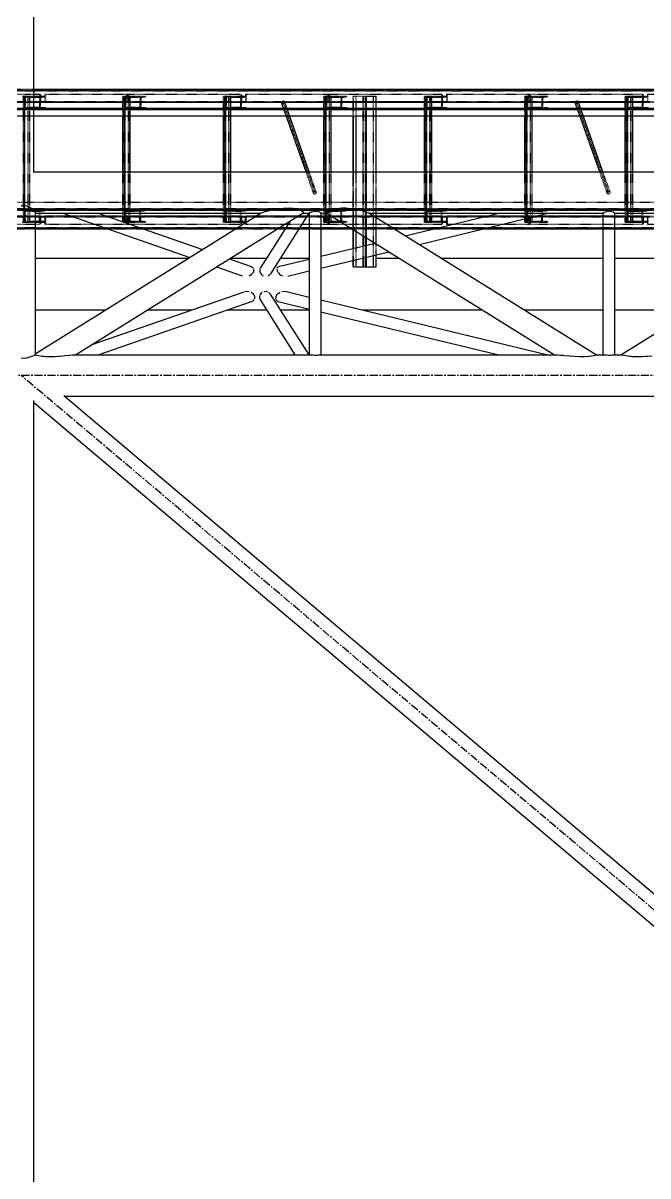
# Model space of a CAD drawing. Header units: millimetres. Extents: x 5143 to 30813, y 232 to 21408.
# Drawn here: x 25175 to 25791, y 16503 to 17637 of the extents above; entities that cross this region are included whole.
import ezdxf

# ---------------------------------------------------------------- set-up
doc = ezdxf.new("R2010")
doc.units = ezdxf.units.MM
doc.header["$LTSCALE"] = 0.25
for name, pattern in [('CENTER', [50.8, 31.75, -6.35, 6.35, -6.35]), ('XKITLINE00', [0]), ('XKITLINE02', [4, 2, -2]), ('XKITLINE03', [6, 3, -1, 1, -1])]:
    doc.linetypes.add(name, pattern=pattern)

msp = doc.modelspace()

# ---------------------------------------------------------------- linework, layer by layer
at = {"color": 8, "linetype": 'XKITLINE00'}
for p, q in [((25185.8, 18911), (25185.8, 17490.6)), ((25185.5, 17490.6), (26261.3, 17490.6)), ((25173.6, 17457.6), (25176.6, 17457.7)), ((25176.6, 17457.7), (25179.3, 17457.1)), ((25179.3, 17457.1), (25179.5, 17457)), ((25179.5, 17457), (25182.1, 17456)), ((25182.1, 17456), (25184, 17454.6)), ((25184, 17454.6), (25184.3, 17454.5)), ((25184.3, 17454.5), (25185.9, 17453)), ((25185.9, 17453), (25186.2, 17452.6)), ((25186.2, 17452.6), (25186.9, 17451.7)), ((25186.9, 17451.7), (25187.1, 17451.1)), ((25187.1, 17451.1), (25187.3, 17450.7)), ((25187.3, 17450.7), (25187.3, 17311.6)), ((25187.3, 17311.6), (25409.8, 17450.2)), ((25187.3, 17450), (25409.4, 17450)), ((25214.6, 17450), (25339.6, 17406.5)), ((25226.9, 17310.6), (25451.2, 17450.3)), ((25249.2, 17450), (25352, 17414.2)), ((25409.8, 17450.2), (25410.9, 17450.8)), ((25409.8, 17450.2), (25409.8, 17450.2)), ((25410.9, 17450.8), (25412, 17451.1)), ((25412, 17451.1), (25413.3, 17451.5)), ((25413.3, 17451.5), (25416.9, 17452.4)), ((25416.9, 17452.4), (25417.6, 17452.6)), ((25417.6, 17452.6), (25421.5, 17453.5)), ((25456.6, 17450), (25418.9, 17390.3)), ((25421.5, 17453.5), (25426.6, 17454.3)), ((25426.6, 17454.3), (25429, 17454.6)), ((25429, 17454.6), (25431.9, 17455)), ((25431.9, 17455), (25436.9, 17455.2)), ((25436.9, 17455.2), (25441.2, 17455)), ((25441.2, 17455), (25443.6, 17454.6)), ((25443.6, 17454.6), (25444.7, 17454.4)), ((25444.7, 17454.4), (25447.5, 17453.6)), ((25447.5, 17453.6), (25449.4, 17452.6)), ((25449.4, 17452.6), (25450.7, 17451.7)), ((25450.7, 17451.7), (25450.9, 17451.1)), ((25450.7, 17450), (25457, 17450)), ((25450.9, 17451.1), (25451.3, 17450.9)), ((25451.3, 17450.9), (25451.2, 17450.3)), ((25457, 17450.1), (25457.1, 17450.2)), ((25457, 17450.1), (25457, 17310.6)), ((25457.3, 17450.4), (25457.1, 17450.2)), ((25457.3, 17450.4), (25458.1, 17450.9)), ((25458.1, 17450.9), (25458.9, 17451.1)), ((25458.9, 17451.1), (25459.3, 17451.3)), ((25459.3, 17451.3), (25460.9, 17451.7)), ((25460.9, 17451.7), (25462.7, 17452)), ((25462.7, 17452), (25464.5, 17452)), ((25464.5, 17452), (25466, 17451.7)), ((25466, 17451.7), (25467.3, 17451.3)), ((25467.3, 17451.3), (25467.6, 17451.1)), ((25467.6, 17451.1), (25468.1, 17450.8)), ((25468.1, 17450.8), (25468.4, 17450.4)), ((25468.4, 17450.4), (25468.4, 17310.6)), ((25468.4, 17450), (25474.7, 17450)), ((25474.5, 17450.1), (25474.8, 17450.2)), ((25474.5, 17450.1), (25698.5, 17310.6)), ((25474.8, 17450.4), (25475.8, 17451)), ((25474.8, 17450.4), (25474.8, 17450.2)), ((25475.8, 17451), (25475.9, 17451.1)), ((25475.9, 17451.1), (25477.1, 17451.9)), ((25477.1, 17451.9), (25478.6, 17452.5)), ((25478.6, 17452.5), (25479.1, 17452.9)), ((25479.1, 17452.9), (25481.6, 17453.9)), ((25481.6, 17453.9), (25484.7, 17454.5)), ((25484.7, 17454.5), (25485, 17454.6)), ((25485, 17454.6), (25488.8, 17455.1)), ((25488.8, 17455.1), (25493.3, 17455.1)), ((25493.3, 17455.1), (25498.2, 17454.7)), ((25498.2, 17454.7), (25499.4, 17454.5)), ((25499.4, 17454.5), (25503, 17454)), ((25503, 17454), (25507.5, 17453.1)), ((25507.5, 17453.1), (25509.5, 17452.5)), ((25509.5, 17452.5), (25511.2, 17452.1)), ((25511.2, 17452.1), (25513.9, 17451.2)), ((25514.1, 17451.1), (25515, 17450.5)), ((25515, 17450.5), (25739.8, 17310.6)), ((25515.9, 17450), (25746.1, 17450)), ((25551.6, 17427.7), (25643.6, 17450)), ((25565.2, 17419.3), (25692.1, 17450)), ((25746.1, 17450.1), (25746.2, 17450.2)), ((25746.1, 17450.1), (25746.1, 17310.6)), ((25746.4, 17450.4), (25746.2, 17450.2)), ((25746.4, 17450.4), (25747.2, 17450.8)), ((25747.2, 17450.8), (25748, 17451.1)), ((25748, 17451.1), (25748.4, 17451.3)), ((25748.4, 17451.3), (25750, 17451.7)), ((25750, 17451.7), (25751.8, 17451.9)), ((25751.8, 17451.9), (25753.6, 17451.9)), ((25753.6, 17451.9), (25755.1, 17451.7)), ((25755.1, 17451.7), (25756.4, 17451.2)), ((25756.4, 17451.2), (25756.7, 17451.1)), ((25756.7, 17451.1), (25757.2, 17450.8)), ((25757.2, 17450.8), (25757.5, 17450.4)), ((25757.5, 17450.4), (25757.5, 17310.6)), ((25757.5, 17450), (25987.6, 17450)), ((25763.7, 17310.6), (25987.9, 17450.2)), ((25438.2, 17442.2), (25408.9, 17395.9)), ((25468.4, 17407.6), (25521.9, 17420.6)), ((25187.3, 17405.7), (25338.3, 17405.7)), ((25378.5, 17405), (25399.8, 17397.6)), ((25379.6, 17405.7), (25415.1, 17405.7)), ((25428.3, 17397.9), (25457, 17404.9)), ((25428.6, 17405.7), (25457, 17405.7)), ((25468.4, 17395.9), (25535.5, 17412.1)), ((25523.1, 17405.7), (25545.8, 17405.7)), ((25587.1, 17405.7), (25746.1, 17405.7)), ((25757.5, 17405.7), (25916.5, 17405.7)), ((25366, 17397.2), (25391.2, 17388.5)), ((25399.8, 17397.6), (25400.8, 17396.9)), ((25399.8, 17389.4), (25400.5, 17390.2)), ((25400.5, 17390.2), (25401.2, 17390.8)), ((25400.8, 17396.9), (25401.2, 17396.7)), ((25401.2, 17396.7), (25402.1, 17395.5)), ((25401.7, 17391.5), (25401.2, 17390.8)), ((25402.2, 17392.3), (25402.1, 17392.1)), ((25402.4, 17393.7), (25402.2, 17392.3)), ((25402.3, 17394.9), (25402.5, 17393.9)), ((25402.5, 17393.9), (25402.4, 17393.7)), ((25408.6, 17394.9), (25408.4, 17394.5)), ((25408.4, 17394.5), (25408.4, 17393.7)), ((25408.4, 17393.7), (25408.4, 17392.9)), ((25408.4, 17392.9), (25408.6, 17392.1)), ((25408.9, 17395.9), (25408.8, 17395.5)), ((25408.8, 17391.5), (25408.8, 17391.3)), ((25408.8, 17391.3), (25409.7, 17390.1)), ((25409.7, 17390.1), (25409.8, 17389.9)), ((25418.7, 17390.1), (25417.8, 17389.1)), ((25418.9, 17390.3), (25418.7, 17390.1)), ((25425.1, 17394.9), (25425.4, 17393.7)), ((25425.6, 17396.3), (25425.3, 17395.5)), ((25425.4, 17393.7), (25425.4, 17393.4)), ((25425.4, 17393.4), (25425.9, 17392.1)), ((25425.6, 17396.3), (25426.3, 17396.9)), ((25426.6, 17397.3), (25426.3, 17396.9)), ((25426.4, 17391.5), (25427.5, 17390.3)), ((25426.6, 17397.3), (25428.3, 17397.9)), ((25427.5, 17390.3), (25427.7, 17390.1)), ((25427.7, 17390.1), (25429.2, 17389)), ((25436, 17388.1), (25457, 17393.1)), ((25391.2, 17388.5), (25391.2, 17388.5)), ((25397.9, 17388.4), (25399.8, 17389.4)), ((25409.8, 17389.9), (25411.2, 17388.7)), ((25411.2, 17388.7), (25411.8, 17388.5)), ((25416.8, 17388.5), (25417.8, 17389.1)), ((25429.2, 17389), (25430.7, 17388.5)), ((25242.4, 17320.3), (25393.1, 17372.7)), ((25393.6, 17372.8), (25395.3, 17373.1)), ((25395.3, 17373.1), (25397.5, 17373)), ((25397.5, 17373), (25397.9, 17372.8)), ((25399.8, 17372.2), (25401.3, 17371.2)), ((25401.3, 17371.2), (25401.5, 17370.9)), ((25401.5, 17370.9), (25402.6, 17369.7)), ((25402.6, 17369.7), (25402.9, 17369.1)), ((25403.1, 17368.5), (25403.3, 17368.1)), ((25403.3, 17368.1), (25403.3, 17367.3)), ((25408.2, 17368.4), (25408.1, 17367.3)), ((25408.2, 17368.5), (25408.2, 17368.4)), ((25408.8, 17370), (25408.4, 17369.1)), ((25409.4, 17370.8), (25408.8, 17370)), ((25409.8, 17371.4), (25409.4, 17370.8)), ((25409.8, 17371.4), (25410.9, 17372.2)), ((25412.4, 17372.8), (25413, 17373)), ((25413, 17373), (25414.7, 17373.1)), ((25414.7, 17373.1), (25415.6, 17372.8)), ((25417.1, 17372.2), (25417.8, 17371.6)), ((25417.8, 17371.6), (25418.4, 17370.8)), ((25418.4, 17370.8), (25418.8, 17370.3)), ((25418.8, 17370.3), (25456.6, 17310.6)), ((25424.2, 17367.9), (25424.1, 17367.3)), ((25424.5, 17368.5), (25424.2, 17367.9)), ((25425, 17369.5), (25424.8, 17369.1)), ((25425, 17369.5), (25426.3, 17370.8)), ((25426.5, 17371), (25426.3, 17370.8)), ((25426.5, 17371), (25428.2, 17372.1)), ((25428.2, 17372.1), (25428.2, 17372.2)), ((25430.1, 17372.8), (25430.3, 17372.9)), ((25430.3, 17372.9), (25432.5, 17373.1)), ((25432.5, 17373.1), (25434.7, 17372.8)), ((25434.7, 17372.8), (25457, 17367.4)), ((25249.2, 17310.6), (25400.2, 17363.1)), ((25400.2, 17363.1), (25401.8, 17363.9)), ((25401.9, 17364), (25401.8, 17363.9)), ((25402.9, 17365.1), (25401.9, 17364)), ((25402.9, 17365.1), (25402.9, 17365.1)), ((25403.4, 17366.5), (25403.1, 17365.7)), ((25403.3, 17367.3), (25403.4, 17366.5)), ((25408.1, 17367.3), (25408.1, 17366.8)), ((25408.1, 17366.8), (25408.4, 17365.7)), ((25408.5, 17365.3), (25443.1, 17310.6)), ((25424.1, 17367.3), (25423.8, 17366.3)), ((25423.8, 17366.3), (25424, 17365.7)), ((25424.1, 17365.1), (25424.1, 17364.9)), ((25424.1, 17364.9), (25424.9, 17364)), ((25424.9, 17364), (25425.1, 17363.8)), ((25425.1, 17363.8), (25426.6, 17363)), ((25426.6, 17363), (25457, 17355.7)), ((25468.4, 17364.6), (25692.1, 17310.6)), ((25187.3, 17354.9), (25256.7, 17354.9)), ((25298, 17354.9), (25341.8, 17354.9)), ((25376.5, 17354.9), (25415.1, 17354.9)), ((25428.6, 17354.9), (25457, 17354.9)), ((25468.4, 17352.9), (25643.6, 17310.6)), ((25508.8, 17354.9), (25627.4, 17354.9)), ((25668.7, 17354.9), (25746.1, 17354.9)), ((25757.5, 17354.9), (25834.9, 17354.9)), ((25187.2, 17311.5), (25186.9, 17310.6)), ((25187.3, 17311.6), (25187.2, 17311.5)), ((25173.6, 17307.5), (25176.6, 17307.4)), ((25176.6, 17307.4), (25179.3, 17307.8)), ((25179.3, 17307.8), (25179.5, 17307.8)), ((25179.5, 17307.8), (25182.1, 17308.5)), ((25182.1, 17308.5), (25184.1, 17309.3)), ((25184.1, 17309.3), (25184.3, 17309.4)), ((25184.3, 17309.4), (25185.9, 17310.1)), ((25185.9, 17310.1), (25186.2, 17310.3)), ((25186.2, 17310.3), (25186.9, 17310.5)), ((25186.9, 17310.5), (25188.6, 17310.3)), ((25188.6, 17310.3), (25189.1, 17310.3)), ((25189.1, 17310.3), (25190.8, 17309.8)), ((25190.8, 17309.8), (25193.9, 17309.4)), ((25193.9, 17309.4), (25195.8, 17309.3)), ((25195.8, 17309.3), (25197.6, 17309.1)), ((25197.6, 17309.1), (25201.8, 17308.9)), ((25201.8, 17308.9), (25206.7, 17309)), ((25206.7, 17309), (25210.4, 17309.3)), ((25210.4, 17309.3), (25211.7, 17309.4)), ((25211.7, 17309.4), (25216.4, 17309.8)), ((25216.4, 17309.8), (25220.8, 17310.3)), ((25220.8, 17310.3), (25220.9, 17310.3)), ((25220.9, 17310.3), (25223.9, 17310.5)), ((25223.9, 17310.5), (25225.3, 17310.6)), ((25224.9, 17310.6), (25459.3, 17310.6)), ((25225.3, 17310.6), (25225.6, 17310.6)), ((25458.5, 17310.6), (25458.9, 17310.6)), ((25458.9, 17310.6), (25459.3, 17310.6)), ((25459, 17310.6), (25459.1, 17310.6)), ((25459.3, 17310.6), (25460.9, 17310.5)), ((25460.9, 17310.5), (25462.7, 17310.4)), ((25462.7, 17310.4), (25464.5, 17310.4)), ((25464.5, 17310.4), (25466, 17310.5)), ((25466, 17310.5), (25467.3, 17310.6)), ((25467.3, 17310.6), (25702.1, 17310.6)), ((25467.3, 17310.6), (25467.6, 17310.6)), ((25467.6, 17310.6), (25467.8, 17310.6)), ((25701.1, 17310.6), (25701.3, 17310.6)), ((25701.3, 17310.6), (25701.4, 17310.6)), ((25701.4, 17310.6), (25704.4, 17310.4)), ((25704.4, 17310.4), (25707, 17310.3)), ((25707, 17310.3), (25708.4, 17310.1)), ((25708.4, 17310.1), (25713.3, 17309.6)), ((25713.3, 17309.6), (25718, 17309.3)), ((25718, 17309.3), (25718.3, 17309.3)), ((25718.3, 17309.3), (25723.5, 17309)), ((25723.5, 17309), (25728.1, 17308.9)), ((25728.1, 17308.9), (25731.9, 17309.2)), ((25731.9, 17309.2), (25732.6, 17309.3)), ((25732.6, 17309.3), (25735, 17309.5)), ((25735, 17309.5), (25737.3, 17310)), ((25737.3, 17310), (25738, 17310.3)), ((25738, 17310.3), (25738.9, 17310.4)), ((25738.9, 17310.4), (25739.7, 17310.6)), ((25739.6, 17310.6), (25748.4, 17310.6)), ((25739.6, 17310.6), (25739.7, 17310.6)), ((25747.6, 17310.6), (25748, 17310.6)), ((25748, 17310.6), (25748.4, 17310.6)), ((25748, 17310.6), (25748.2, 17310.6)), ((25748.4, 17310.6), (25750, 17310.5)), ((25750, 17310.5), (25751.8, 17310.4)), ((25751.8, 17310.4), (25753.6, 17310.4)), ((25753.6, 17310.4), (25755.1, 17310.5)), ((25755.1, 17310.5), (25756.4, 17310.6)), ((25756.4, 17310.6), (25764.8, 17310.6)), ((25756.4, 17310.6), (25756.7, 17310.6)), ((25756.7, 17310.6), (25756.9, 17310.6)), ((25764.4, 17310.6), (25764.7, 17310.6)), ((25764.7, 17310.6), (25765, 17310.5)), ((25765, 17310.5), (25766.7, 17310.3)), ((25766.7, 17310.3), (25767.3, 17310.2)), ((25767.3, 17310.2), (25769, 17309.8)), ((25769, 17309.8), (25772, 17309.4)), ((25772, 17309.4), (25774, 17309.3)), ((25774, 17309.3), (25775.7, 17309)), ((25775.7, 17309), (25779.9, 17308.9)), ((25779.9, 17308.9), (25784.7, 17309)), ((25784.7, 17309), (25788.6, 17309.3)), ((25788.6, 17309.3), (25789.8, 17309.3)), ((25789.8, 17309.3), (25794.5, 17309.7)), ((25185.8, 17265.7), (25185.8, 15856.1)), ((25215.7, 17270.7), (26038.3, 16576.2)), ((25216.5, 17270), (26261.4, 17270)), ((25185.8, 17264), (26019.4, 16560.3))]:
    msp.add_line(p, q, dxfattribs=at)
at = {"color": 3, "linetype": 'XKITLINE02'}
for p, q in [((25161.4, 17571.9), (25185.8, 17571.9)), ((24787.7, 17571), (26149.1, 17571)), ((24788.5, 17570.5), (26149.6, 17570.5)), ((25080.5, 17567.2), (25182.7, 17567.2)), ((25174.9, 17565.2), (25182.2, 17565.2)), ((25175.8, 17441.2), (25175.8, 17565.2)), ((25176.7, 17565.2), (25197.1, 17565.2)), ((25176.7, 17565.2), (25176.7, 17553.2)), ((25176.7, 17441.2), (25176.7, 17565.2)), ((25177.3, 17441.2), (25177.3, 17565.2)), ((25177.4, 17564.1), (25182.2, 17564.5)), ((25177.4, 17564.1), (25192.3, 17564.1)), ((25177.4, 17564.1), (25177.4, 17554.2)), ((25180.4, 17441.2), (25180.4, 17565.2)), ((25180.5, 17441.2), (25180.5, 17565.2)), ((25182.1, 17441.2), (25182.1, 17565.2)), ((25182.2, 17565.2), (25182.2, 17564.5)), ((25182.2, 17441.2), (25182.2, 17565.2)), ((25182.2, 17564.5), (25197.1, 17564.5)), ((25182.7, 17567.2), (25192.5, 17567.2)), ((25191.6, 17565.2), (25191.6, 17553.2)), ((25192, 17567.2), (25192, 17559.2)), ((25192.3, 17564.1), (25197.1, 17564.5)), ((25192.3, 17564.1), (25192.3, 17554.2)), ((25192.5, 17567.2), (25192.5, 17560)), ((25196.8, 17567.2), (25196.8, 17560)), ((25196.8, 17567.2), (25278.3, 17567.2)), ((25197.1, 17565.2), (25197.1, 17564.5)), ((25197.4, 17567.2), (25197.4, 17559.2)), ((25273.8, 17565.2), (25281, 17565.2)), ((25273.8, 17545.7), (25273.8, 17565.2)), ((25274.7, 17441.2), (25274.7, 17565.2)), ((25275.6, 17565.2), (25295.9, 17565.2)), ((25275.6, 17565.2), (25275.6, 17553.2)), ((25275.6, 17545.7), (25275.6, 17565.2)), ((25276.1, 17441.2), (25276.1, 17565.2)), ((25276.3, 17564.1), (25281, 17564.5)), ((25276.3, 17564.1), (25291.2, 17564.1)), ((25276.3, 17564.1), (25276.3, 17554.2)), ((25277.7, 17567.2), (25277.7, 17560)), ((25278.3, 17567.2), (25278.3, 17559.2)), ((25278.3, 17567.2), (25390.3, 17567.2)), ((25278.3, 17567.2), (25278.3, 17559.2)), ((25278.8, 17567.2), (25278.8, 17560)), ((25279.3, 17441.2), (25279.3, 17565.2)), ((25279.4, 17441.2), (25279.4, 17565.2)), ((25280.9, 17441.2), (25280.9, 17565.2)), ((25281, 17565.2), (25281, 17564.5)), ((25281, 17545.7), (25281, 17565.2)), ((25281, 17564.5), (25295.9, 17564.5)), ((25290.5, 17565.2), (25290.5, 17553.2)), ((25291.2, 17564.1), (25295.9, 17564.5)), ((25291.2, 17564.1), (25291.2, 17554.2)), ((25295.9, 17565.2), (25295.9, 17564.5)), ((25372.7, 17565.2), (25379.9, 17565.2)), ((25372.7, 17545.7), (25372.7, 17565.2)), ((25373.6, 17441.2), (25373.6, 17565.2)), ((25374.5, 17545.7), (25374.5, 17565.2)), ((25374.5, 17565.2), (25394.8, 17565.2)), ((25374.5, 17565.2), (25374.5, 17553.2)), ((25375, 17441.2), (25375, 17565.2)), ((25375.2, 17564.1), (25379.9, 17564.5)), ((25375.2, 17564.1), (25390.1, 17564.1)), ((25375.2, 17564.1), (25375.2, 17554.2)), ((25378.1, 17441.2), (25378.1, 17565.2)), ((25378.2, 17441.2), (25378.2, 17565.2)), ((25379.8, 17441.2), (25379.8, 17565.2)), ((25379.9, 17545.7), (25379.9, 17565.2)), ((25379.9, 17565.2), (25379.9, 17564.5)), ((25379.9, 17564.5), (25394.8, 17564.5)), ((25389.4, 17565.2), (25389.4, 17553.2)), ((25389.8, 17567.2), (25389.8, 17559.2)), ((25390.1, 17564.1), (25394.8, 17564.5)), ((25390.1, 17564.1), (25390.1, 17554.2)), ((25390.3, 17567.2), (25390.3, 17560)), ((25394.5, 17567.2), (25394.5, 17560)), ((25394.5, 17567.2), (25476.1, 17567.2)), ((25394.8, 17565.2), (25394.8, 17564.5)), ((25395.2, 17567.2), (25395.2, 17559.2)), ((25430.4, 17560), (25431, 17560.5)), ((25431, 17560.5), (25431.8, 17560.5)), ((25431.8, 17560.5), (25432.5, 17560.2)), ((25471.6, 17565.2), (25478.8, 17565.2)), ((25471.6, 17545.7), (25471.6, 17565.2)), ((25472.4, 17441.2), (25472.4, 17565.2)), ((25473.4, 17545.7), (25473.4, 17565.2)), ((25473.4, 17565.2), (25493.7, 17565.2)), ((25473.4, 17565.2), (25473.4, 17553.2)), ((25473.9, 17441.2), (25473.9, 17565.2)), ((25474.1, 17564.1), (25478.8, 17564.5)), ((25474.1, 17564.1), (25489, 17564.1)), ((25474.1, 17564.1), (25474.1, 17554.2)), ((25475.4, 17567.2), (25475.4, 17560)), ((25476.1, 17567.2), (25588, 17567.2)), ((25476.1, 17567.2), (25476.1, 17559.2)), ((25476.1, 17567.2), (25476.1, 17559.2)), ((25476.6, 17567.2), (25476.6, 17560)), ((25477, 17441.2), (25477, 17565.2)), ((25477.1, 17441.2), (25477.1, 17565.2)), ((25478.7, 17441.2), (25478.7, 17565.2)), ((25478.8, 17545.7), (25478.8, 17565.2)), ((25478.8, 17565.2), (25478.8, 17564.5)), ((25478.8, 17564.5), (25493.7, 17564.5)), ((25488.3, 17565.2), (25488.3, 17553.2)), ((25489, 17564.1), (25493.7, 17564.5)), ((25489, 17564.1), (25489, 17554.2)), ((25493.7, 17565.2), (25493.7, 17564.5)), ((25500.5, 17545.7), (25500.5, 17565.2)), ((25500.5, 17565.2), (25523.1, 17565.2)), ((25500.7, 17545.7), (25500.7, 17565.2)), ((25503.2, 17545.7), (25503.2, 17565.2)), ((25503.3, 17545.7), (25503.3, 17565.2)), ((25510.2, 17397.2), (25510.2, 17565.2)), ((25510.9, 17397.2), (25510.9, 17565.2)), ((25512.8, 17397.2), (25512.8, 17565.2)), ((25513.4, 17397.2), (25513.4, 17565.2)), ((25520.3, 17397.2), (25520.3, 17565.2)), ((25520.4, 17397.2), (25520.4, 17565.2)), ((25523, 17397.2), (25523, 17565.2)), ((25523.1, 17545.7), (25523.1, 17565.2)), ((25570.5, 17565.2), (25577.7, 17565.2)), ((25570.5, 17545.7), (25570.5, 17565.2)), ((25571.3, 17441.2), (25571.3, 17565.2)), ((25572.3, 17545.7), (25572.3, 17565.2)), ((25572.3, 17565.2), (25592.6, 17565.2)), ((25572.3, 17565.2), (25572.3, 17553.2)), ((25572.8, 17441.2), (25572.8, 17565.2)), ((25573, 17564.1), (25577.7, 17564.5)), ((25573, 17564.1), (25587.9, 17564.1)), ((25573, 17564.1), (25573, 17554.2)), ((25575.9, 17441.2), (25575.9, 17565.2)), ((25576, 17441.2), (25576, 17565.2)), ((25577.6, 17441.2), (25577.6, 17565.2)), ((25577.7, 17545.7), (25577.7, 17565.2)), ((25577.7, 17565.2), (25577.7, 17564.5)), ((25577.7, 17564.5), (25592.6, 17564.5)), ((25587.2, 17565.2), (25587.2, 17553.2)), ((25587.6, 17567.2), (25587.6, 17559.2)), ((25587.9, 17564.1), (25592.6, 17564.5)), ((25587.9, 17564.1), (25587.9, 17554.2)), ((25588, 17567.2), (25588, 17560)), ((25592.3, 17567.2), (25592.3, 17560)), ((25592.3, 17567.2), (25673.9, 17567.2)), ((25592.6, 17565.2), (25592.6, 17564.5)), ((25593, 17567.2), (25593, 17559.2)), ((25669.4, 17565.2), (25676.6, 17565.2)), ((25669.4, 17545.7), (25669.4, 17565.2)), ((25670.2, 17441.2), (25670.2, 17565.2)), ((25671.1, 17545.7), (25671.1, 17565.2)), ((25671.1, 17565.2), (25691.5, 17565.2)), ((25671.1, 17565.2), (25671.1, 17553.2)), ((25671.7, 17441.2), (25671.7, 17565.2)), ((25671.8, 17564.1), (25676.6, 17564.5)), ((25671.8, 17564.1), (25686.7, 17564.1)), ((25671.8, 17564.1), (25671.8, 17554.2)), ((25673.2, 17567.2), (25673.2, 17560)), ((25673.8, 17567.2), (25785.8, 17567.2)), ((25673.8, 17567.2), (25673.8, 17559.2)), ((25673.9, 17567.2), (25673.9, 17559.2)), ((25674.3, 17567.2), (25674.3, 17560)), ((25674.8, 17441.2), (25674.8, 17565.2)), ((25674.9, 17441.2), (25674.9, 17565.2)), ((25676.5, 17441.2), (25676.5, 17565.2)), ((25676.6, 17545.7), (25676.6, 17565.2)), ((25676.6, 17565.2), (25676.6, 17564.5)), ((25676.6, 17564.5), (25691.5, 17564.5)), ((25686, 17565.2), (25686, 17553.2)), ((25686.7, 17564.1), (25691.5, 17564.5)), ((25686.7, 17564.1), (25686.7, 17554.2)), ((25691.5, 17565.2), (25691.5, 17564.5)), ((25719.4, 17560), (25720.1, 17560.5)), ((25720.1, 17560.5), (25720.8, 17560.5)), ((25720.8, 17560.5), (25721.5, 17560.2)), ((25768.2, 17565.2), (25775.5, 17565.2)), ((25768.2, 17545.7), (25768.2, 17565.2)), ((25769.1, 17441.2), (25769.1, 17565.2)), ((25770, 17545.7), (25770, 17565.2)), ((25770, 17565.2), (25790.4, 17565.2)), ((25770, 17565.2), (25770, 17553.2)), ((25770.6, 17441.2), (25770.6, 17565.2)), ((25770.7, 17564.1), (25775.5, 17564.5)), ((25770.7, 17564.1), (25785.6, 17564.1)), ((25770.7, 17564.1), (25770.7, 17554.2)), ((25773.7, 17441.2), (25773.7, 17565.2)), ((25773.8, 17441.2), (25773.8, 17565.2)), ((25775.4, 17441.2), (25775.4, 17565.2)), ((25775.5, 17545.7), (25775.5, 17565.2)), ((25775.5, 17565.2), (25775.5, 17564.5)), ((25775.5, 17564.5), (25790.4, 17564.5)), ((25784.9, 17565.2), (25784.9, 17553.2)), ((25785.3, 17567.2), (25785.3, 17559.2)), ((25785.6, 17564.1), (25790.4, 17564.5)), ((25785.6, 17564.1), (25785.6, 17554.2)), ((25785.8, 17567.2), (25785.8, 17560)), ((25790.1, 17567.2), (25790.1, 17560)), ((25790.1, 17567.2), (25871.6, 17567.2)), ((25790.4, 17565.2), (25790.4, 17564.5)), ((24776.2, 17553.2), (25182.7, 17553.2)), ((24776.4, 17552.3), (25182.7, 17552.3)), ((24787.7, 17552.7), (26149.1, 17552.7)), ((24788.5, 17553.3), (26149.6, 17553.3)), ((25021.6, 17552.3), (26143.3, 17552.3)), ((25022.4, 17553.2), (26143.4, 17553.2)), ((25080.5, 17559.2), (25196.9, 17559.2)), ((25081, 17560), (25182.7, 17560)), ((25161.4, 17551.9), (25185.8, 17551.9)), ((25176.7, 17553.2), (25197.1, 17553.2)), ((25177.4, 17554.2), (25192.3, 17554.2)), ((25177.4, 17554.2), (25182.2, 17553.9)), ((25182.2, 17553.9), (25197.1, 17553.9)), ((25182.2, 17553.9), (25182.2, 17553.2)), ((25182.7, 17560), (25196.9, 17560)), ((25182.7, 17559.2), (25192, 17559.2)), ((25190.9, 17560), (25190.9, 17559.2)), ((25190.9, 17560), (25277.7, 17560)), ((25190.9, 17559.2), (25278.3, 17559.2)), ((25192.3, 17554.2), (25197.1, 17553.9)), ((25196.9, 17560), (25196.9, 17559.2)), ((25197.1, 17553.9), (25197.1, 17553.2)), ((25271.8, 17560), (25271.8, 17559.2)), ((25275.6, 17553.2), (25295.9, 17553.2)), ((25276.3, 17554.2), (25291.2, 17554.2)), ((25276.3, 17554.2), (25281, 17553.9)), ((25278.3, 17559.2), (25394.7, 17559.2)), ((25278.8, 17560), (25394.7, 17560)), ((25281, 17553.9), (25295.9, 17553.9)), ((25281, 17553.9), (25281, 17553.2)), ((25283.2, 17560), (25283.2, 17559.2)), ((25291.2, 17554.2), (25295.9, 17553.9)), ((25295.9, 17553.9), (25295.9, 17553.2)), ((25374.5, 17553.2), (25394.8, 17553.2)), ((25375.2, 17554.2), (25390.1, 17554.2)), ((25375.2, 17554.2), (25379.9, 17553.9)), ((25379.9, 17553.9), (25394.8, 17553.9)), ((25379.9, 17553.9), (25379.9, 17553.2)), ((25388.6, 17560), (25388.6, 17559.2)), ((25388.6, 17560), (25475.4, 17560)), ((25388.6, 17559.2), (25476.1, 17559.2)), ((25390.1, 17554.2), (25394.8, 17553.9)), ((25394.7, 17560), (25394.7, 17559.2)), ((25394.8, 17553.9), (25394.8, 17553.2)), ((25430.4, 17560), (25430, 17559.4)), ((25430, 17559.4), (25430, 17558.7)), ((25430.6, 17557), (25430, 17558.7)), ((25430, 17558.7), (25430.4, 17558.1)), ((25430.4, 17558.1), (25431.1, 17557.8)), ((25431.1, 17557.8), (25431.9, 17557.9)), ((25431.9, 17557.9), (25432.5, 17558.3)), ((25432.4, 17551.9), (25435.6, 17551.9)), ((25432.5, 17560.2), (25432.9, 17559.6)), ((25432.9, 17558.9), (25432.5, 17558.3)), ((25433.4, 17558.1), (25432.9, 17559.6)), ((25432.9, 17559.6), (25432.9, 17558.9)), ((25433, 17559.2), (25476.1, 17559.2)), ((25469.5, 17560), (25469.5, 17559.2)), ((25473.4, 17553.2), (25493.7, 17553.2)), ((25474.1, 17554.2), (25489, 17554.2)), ((25474.1, 17554.2), (25478.8, 17553.9)), ((25476.1, 17559.2), (25592.5, 17559.2)), ((25476.6, 17560), (25592.5, 17560)), ((25478.8, 17553.9), (25493.7, 17553.9)), ((25478.8, 17553.9), (25478.8, 17553.2)), ((25481, 17560), (25481, 17559.2)), ((25489, 17560), (25592.5, 17560)), ((25489, 17554.2), (25493.7, 17553.9)), ((25493.7, 17553.9), (25493.7, 17553.2)), ((25572.3, 17553.2), (25592.6, 17553.2)), ((25573, 17554.2), (25587.9, 17554.2)), ((25573, 17554.2), (25577.7, 17553.9)), ((25577.7, 17553.9), (25592.6, 17553.9)), ((25577.7, 17553.9), (25577.7, 17553.2)), ((25586.4, 17560), (25586.4, 17559.2)), ((25586.4, 17560), (25673.2, 17560)), ((25586.4, 17559.2), (25673.9, 17559.2)), ((25587.9, 17554.2), (25592.6, 17553.9)), ((25592.5, 17560), (25592.5, 17559.2)), ((25592.6, 17553.9), (25592.6, 17553.2)), ((25667.3, 17560), (25667.3, 17559.2)), ((25671.1, 17553.2), (25691.5, 17553.2)), ((25671.8, 17554.2), (25686.7, 17554.2)), ((25671.8, 17554.2), (25676.6, 17553.9)), ((25673.8, 17559.2), (25790.2, 17559.2)), ((25674.3, 17560), (25790.2, 17560)), ((25676.6, 17553.9), (25691.5, 17553.9)), ((25676.6, 17553.9), (25676.6, 17553.2)), ((25678.8, 17560), (25678.8, 17559.2)), ((25686.7, 17554.2), (25691.5, 17553.9)), ((25691.5, 17553.9), (25691.5, 17553.2)), ((25719.4, 17560), (25719, 17559.4)), ((25719, 17559.4), (25719.1, 17558.7)), ((25719, 17559.2), (25785.3, 17559.2)), ((25719.6, 17557), (25719.1, 17558.7)), ((25719.1, 17558.7), (25719.5, 17558.1)), ((25719.5, 17558.1), (25720.1, 17557.8)), ((25720.1, 17557.8), (25720.9, 17557.9)), ((25720.9, 17557.9), (25721.6, 17558.3)), ((25721.5, 17560.2), (25721.9, 17559.6)), ((25721.5, 17551.9), (25724.6, 17551.9)), ((25721.9, 17558.9), (25721.6, 17558.3)), ((25721.7, 17560), (25790.2, 17560)), ((25722.4, 17558.1), (25721.9, 17559.6)), ((25721.9, 17559.6), (25721.9, 17558.9)), ((25770, 17553.2), (25790.4, 17553.2)), ((25770.7, 17554.2), (25785.6, 17554.2)), ((25770.7, 17554.2), (25775.5, 17553.9)), ((25775.5, 17553.9), (25790.4, 17553.9)), ((25775.5, 17553.9), (25775.5, 17553.2)), ((25784.2, 17560), (25784.2, 17559.2)), ((25784.2, 17560), (25871, 17560)), ((25784.2, 17559.2), (25871.6, 17559.2)), ((25785.6, 17554.2), (25790.4, 17553.9)), ((25790.2, 17560), (25790.2, 17559.2)), ((25790.4, 17553.9), (25790.4, 17553.2)), ((24776.2, 17545.7), (26141.9, 17545.7)), ((25161.4, 17545.7), (25185.8, 17545.7)), ((25434.6, 17545.7), (25437.8, 17545.7)), ((25723.6, 17545.7), (25726.8, 17545.7)), ((25273.8, 17441.2), (25273.8, 17490.6)), ((25275.6, 17441.2), (25275.6, 17490.6)), ((25281, 17441.2), (25281, 17490.6)), ((25372.7, 17441.2), (25372.7, 17490.6)), ((25374.5, 17441.2), (25374.5, 17490.6)), ((25379.9, 17441.2), (25379.9, 17490.6)), ((25461.3, 17469.8), (25454, 17490.6)), ((25464.1, 17470.7), (25457.1, 17490.6)), ((25471.6, 17441.2), (25471.6, 17490.6)), ((25473.4, 17441.2), (25473.4, 17490.6)), ((25478.8, 17441.2), (25478.8, 17490.6)), ((25500.5, 17433.9), (25500.5, 17490.6)), ((25500.7, 17433.8), (25500.7, 17490.6)), ((25503.2, 17432.2), (25503.2, 17490.6)), ((25503.3, 17432.1), (25503.3, 17490.6)), ((25523.1, 17409.1), (25523.1, 17490.6)), ((25570.5, 17441.2), (25570.5, 17490.6)), ((25572.3, 17441.2), (25572.3, 17490.6)), ((25577.7, 17441.2), (25577.7, 17490.6)), ((25669.4, 17441.2), (25669.4, 17490.6)), ((25671.1, 17441.2), (25671.1, 17490.6)), ((25676.6, 17441.2), (25676.6, 17490.6)), ((25750.4, 17469.8), (25743, 17490.6)), ((25753.2, 17470.7), (25746.2, 17490.6)), ((25768.2, 17441.2), (25768.2, 17490.6)), ((25770, 17441.2), (25770, 17490.6)), ((25775.5, 17441.2), (25775.5, 17490.6)), ((25461.6, 17471.2), (25461.3, 17470.5)), ((25461.3, 17469.8), (25461.3, 17470.5)), ((25461.3, 17469.8), (25461.7, 17469.2)), ((25461.6, 17471.2), (25462.3, 17471.6)), ((25462.3, 17471.6), (25463, 17471.6)), ((25463, 17471.6), (25463.7, 17471.3)), ((25463.7, 17471.3), (25464.1, 17470.7)), ((25464.1, 17470), (25463.8, 17469.4)), ((25464.1, 17470), (25464.1, 17470.7)), ((25750.7, 17471.2), (25750.3, 17470.5)), ((25750.4, 17469.8), (25750.3, 17470.5)), ((25750.4, 17469.8), (25750.8, 17469.2)), ((25750.7, 17471.2), (25751.4, 17471.6)), ((25751.4, 17471.6), (25752.1, 17471.6)), ((25752.1, 17471.6), (25752.8, 17471.3)), ((25752.8, 17471.3), (25753.2, 17470.7)), ((25753.2, 17470), (25752.9, 17469.4)), ((25753.2, 17470), (25753.2, 17470.7)), ((24776.2, 17460.7), (26143.4, 17460.7)), ((25461.7, 17469.2), (25462.4, 17468.9)), ((25462.4, 17468.9), (25463.1, 17469)), ((25463.1, 17469), (25463.8, 17469.4)), ((25750.8, 17469.2), (25751.4, 17468.9)), ((25751.4, 17468.9), (25752.2, 17469)), ((25752.2, 17469), (25752.9, 17469.4)), ((24776.2, 17453.2), (26143.4, 17453.2)), ((24776.4, 17454), (26143.2, 17454)), ((24787.7, 17454.5), (26152.7, 17454.5)), ((24787.7, 17453.6), (26150.7, 17453.6)), ((24788.5, 17453.1), (26151.1, 17453.1)), ((25080.5, 17447.2), (25196.9, 17447.2)), ((25176.7, 17453.2), (25197.1, 17453.2)), ((25176.7, 17453.2), (25176.7, 17441.2)), ((25177.4, 17452.1), (25182.2, 17452.5)), ((25177.4, 17452.1), (25192.3, 17452.1)), ((25177.4, 17452.1), (25177.4, 17442.2)), ((25182.2, 17453.2), (25182.2, 17452.5)), ((25182.2, 17452.5), (25197.1, 17452.5)), ((25190.9, 17447.2), (25278.3, 17447.2)), ((25190.9, 17447.2), (25190.9, 17446.4)), ((25191.6, 17441.2), (25191.6, 17453.2)), ((25192, 17447.2), (25192, 17439.2)), ((25192.3, 17452.1), (25197.1, 17452.5)), ((25192.3, 17442.2), (25192.3, 17452.1)), ((25196.9, 17447.2), (25196.9, 17446.4)), ((25197.1, 17453.2), (25197.1, 17452.5)), ((25197.4, 17447.2), (25197.4, 17439.2)), ((25271.8, 17447.2), (25271.8, 17446.4)), ((25275.6, 17453.2), (25295.9, 17453.2)), ((25275.6, 17441.2), (25275.6, 17453.2)), ((25276.3, 17452.1), (25281, 17452.5)), ((25276.3, 17452.1), (25291.2, 17452.1)), ((25276.3, 17452.1), (25276.3, 17442.2)), ((25278.3, 17447.2), (25278.3, 17439.2)), ((25278.3, 17447.2), (25394.7, 17447.2)), ((25278.3, 17447.2), (25278.3, 17439.2)), ((25281, 17453.2), (25281, 17452.5)), ((25281, 17452.5), (25295.9, 17452.5)), ((25283.2, 17447.2), (25283.2, 17446.4)), ((25290.5, 17441.2), (25290.5, 17453.2)), ((25291.2, 17452.1), (25295.9, 17452.5)), ((25291.2, 17442.2), (25291.2, 17452.1)), ((25295.9, 17453.2), (25295.9, 17452.5)), ((25374.5, 17453.2), (25394.8, 17453.2)), ((25374.5, 17441.2), (25374.5, 17453.2)), ((25375.2, 17452.1), (25379.9, 17452.5)), ((25375.2, 17452.1), (25390.1, 17452.1)), ((25375.2, 17452.1), (25375.2, 17442.2)), ((25379.9, 17453.2), (25379.9, 17452.5)), ((25379.9, 17452.5), (25394.8, 17452.5)), ((25388.6, 17447.2), (25476.1, 17447.2)), ((25388.6, 17447.2), (25388.6, 17446.4)), ((25389.4, 17441.2), (25389.4, 17453.2)), ((25389.8, 17447.2), (25389.8, 17439.2)), ((25390.1, 17452.1), (25394.8, 17452.5)), ((25390.1, 17442.2), (25390.1, 17452.1)), ((25394.7, 17447.2), (25394.7, 17446.4)), ((25394.8, 17453.2), (25394.8, 17452.5)), ((25395.2, 17439.2), (25395.2, 17447.2)), ((25469.5, 17447.2), (25469.5, 17446.4)), ((25473.4, 17453.2), (25493.7, 17453.2)), ((25473.4, 17441.2), (25473.4, 17453.2)), ((25474.1, 17452.1), (25478.8, 17452.5)), ((25474.1, 17452.1), (25489, 17452.1)), ((25474.1, 17452.1), (25474.1, 17442.2)), ((25476.1, 17447.2), (25592.5, 17447.2)), ((25476.1, 17447.2), (25476.1, 17439.2)), ((25476.1, 17447.2), (25476.1, 17439.2)), ((25478.8, 17453.2), (25478.8, 17452.5)), ((25478.8, 17452.5), (25493.7, 17452.5)), ((25481, 17447.2), (25481, 17446.4)), ((25488.3, 17441.2), (25488.3, 17453.2)), ((25489, 17452.1), (25493.7, 17452.5)), ((25489, 17452.1), (25489, 17442.2)), ((25493.7, 17453.2), (25493.7, 17452.5)), ((25572.3, 17453.2), (25592.6, 17453.2)), ((25572.3, 17441.2), (25572.3, 17453.2)), ((25573, 17452.1), (25577.7, 17452.5)), ((25573, 17452.1), (25587.9, 17452.1)), ((25573, 17452.1), (25573, 17442.2)), ((25577.7, 17453.2), (25577.7, 17452.5)), ((25577.7, 17452.5), (25592.6, 17452.5)), ((25586.4, 17447.2), (25673.9, 17447.2)), ((25586.4, 17447.2), (25586.4, 17446.4)), ((25587.2, 17441.2), (25587.2, 17453.2)), ((25587.6, 17447.2), (25587.6, 17439.2)), ((25587.9, 17452.1), (25592.6, 17452.5)), ((25587.9, 17442.2), (25587.9, 17452.1)), ((25592.5, 17447.2), (25592.5, 17446.4)), ((25592.6, 17453.2), (25592.6, 17452.5)), ((25593, 17447.2), (25593, 17439.2)), ((25667.3, 17447.2), (25667.3, 17446.4)), ((25671.1, 17453.2), (25691.5, 17453.2)), ((25671.1, 17453.2), (25671.1, 17441.2)), ((25671.8, 17452.1), (25676.6, 17452.5)), ((25671.8, 17452.1), (25686.7, 17452.1)), ((25671.8, 17452.1), (25671.8, 17442.2)), ((25673.8, 17447.2), (25790.2, 17447.2)), ((25673.8, 17447.2), (25673.8, 17439.2)), ((25673.9, 17447.2), (25673.9, 17439.2)), ((25676.6, 17453.2), (25676.6, 17452.5)), ((25676.6, 17452.5), (25691.5, 17452.5)), ((25678.8, 17447.2), (25678.8, 17446.4)), ((25686, 17441.2), (25686, 17453.2)), ((25686.7, 17452.1), (25691.5, 17452.5)), ((25686.7, 17442.2), (25686.7, 17452.1)), ((25691.5, 17453.2), (25691.5, 17452.5)), ((25770, 17453.2), (25790.4, 17453.2)), ((25770, 17441.2), (25770, 17453.2)), ((25770.7, 17452.1), (25775.5, 17452.5)), ((25770.7, 17452.1), (25785.6, 17452.1)), ((25770.7, 17452.1), (25770.7, 17442.2)), ((25775.5, 17453.2), (25775.5, 17452.5)), ((25775.5, 17452.5), (25790.4, 17452.5)), ((25784.2, 17447.2), (25871.6, 17447.2)), ((25784.2, 17447.2), (25784.2, 17446.4)), ((25784.9, 17441.2), (25784.9, 17453.2)), ((25785.3, 17447.2), (25785.3, 17439.2)), ((25785.6, 17452.1), (25790.4, 17452.5)), ((25785.6, 17442.2), (25785.6, 17452.1)), ((25790.2, 17447.2), (25790.2, 17446.4)), ((25790.4, 17453.2), (25790.4, 17452.5)), ((24788.5, 17435.9), (26133.2, 17435.9)), ((25080.5, 17439.2), (25192.5, 17439.2)), ((25081, 17446.4), (25196.9, 17446.4)), ((25174.9, 17441.2), (25182.2, 17441.2)), ((25176.7, 17441.2), (25197.1, 17441.2)), ((25177.4, 17442.2), (25192.3, 17442.2)), ((25177.4, 17442.2), (25182.2, 17441.9)), ((25182.2, 17441.9), (25197.1, 17441.9)), ((25182.2, 17441.9), (25182.2, 17441.2)), ((25190.9, 17446.4), (25277.7, 17446.4)), ((25192.3, 17442.2), (25197.1, 17441.9)), ((25192.5, 17446.4), (25192.5, 17439.2)), ((25196.8, 17446.4), (25196.8, 17439.2)), ((25196.8, 17439.2), (25278.3, 17439.2)), ((25197.1, 17441.9), (25197.1, 17441.2)), ((25273.8, 17441.2), (25281, 17441.2)), ((25275.6, 17441.2), (25295.9, 17441.2)), ((25276.3, 17442.2), (25291.2, 17442.2)), ((25276.3, 17442.2), (25281, 17441.9)), ((25277.7, 17446.4), (25277.7, 17439.2)), ((25278.3, 17439.2), (25390.3, 17439.2)), ((25278.8, 17446.4), (25394.7, 17446.4)), ((25278.8, 17446.4), (25278.8, 17439.2)), ((25281, 17441.9), (25295.9, 17441.9)), ((25281, 17441.9), (25281, 17441.2)), ((25291.2, 17442.2), (25295.9, 17441.9)), ((25295.9, 17441.9), (25295.9, 17441.2)), ((25372.7, 17441.2), (25379.9, 17441.2)), ((25374.5, 17441.2), (25394.8, 17441.2)), ((25375.2, 17442.2), (25390.1, 17442.2)), ((25375.2, 17442.2), (25379.9, 17441.9)), ((25379.9, 17441.9), (25394.8, 17441.9)), ((25379.9, 17441.9), (25379.9, 17441.2)), ((25388.6, 17446.4), (25475.4, 17446.4)), ((25390.1, 17442.2), (25394.8, 17441.9)), ((25390.3, 17446.4), (25390.3, 17439.2)), ((25394.5, 17439.2), (25394.5, 17446.4)), ((25394.5, 17439.2), (25476.1, 17439.2)), ((25394.8, 17441.9), (25394.8, 17441.2)), ((25471.6, 17441.2), (25478.8, 17441.2)), ((25473.4, 17441.2), (25493.7, 17441.2)), ((25474.1, 17442.2), (25489, 17442.2)), ((25474.1, 17442.2), (25478.8, 17441.9)), ((25475.4, 17446.4), (25475.4, 17439.2)), ((25476.1, 17439.2), (25588, 17439.2)), ((25476.6, 17446.4), (25592.5, 17446.4)), ((25476.6, 17446.4), (25476.6, 17439.2)), ((25478.8, 17441.9), (25493.7, 17441.9)), ((25478.8, 17441.9), (25478.8, 17441.2)), ((25489, 17442.2), (25493.7, 17441.9)), ((25493.7, 17441.9), (25493.7, 17441.2)), ((25570.5, 17441.2), (25577.7, 17441.2)), ((25572.3, 17441.2), (25592.6, 17441.2)), ((25573, 17442.2), (25587.9, 17442.2)), ((25573, 17442.2), (25577.7, 17441.9)), ((25577.7, 17441.9), (25592.6, 17441.9)), ((25577.7, 17441.9), (25577.7, 17441.2)), ((25586.4, 17446.4), (25673.2, 17446.4)), ((25587.9, 17442.2), (25592.6, 17441.9)), ((25588, 17446.4), (25588, 17439.2)), ((25592.3, 17446.4), (25592.3, 17439.2)), ((25592.3, 17439.2), (25673.9, 17439.2)), ((25592.6, 17441.9), (25592.6, 17441.2)), ((25669.4, 17441.2), (25676.6, 17441.2)), ((25671.1, 17441.2), (25691.5, 17441.2)), ((25671.8, 17442.2), (25686.7, 17442.2)), ((25671.8, 17442.2), (25676.6, 17441.9)), ((25673.2, 17446.4), (25673.2, 17439.2)), ((25673.8, 17439.2), (25785.8, 17439.2)), ((25674.3, 17446.4), (25790.2, 17446.4)), ((25674.3, 17446.4), (25674.3, 17439.2)), ((25676.6, 17441.9), (25691.5, 17441.9)), ((25676.6, 17441.9), (25676.6, 17441.2)), ((25686.7, 17442.2), (25691.5, 17441.9)), ((25691.5, 17441.9), (25691.5, 17441.2)), ((25768.2, 17441.2), (25775.5, 17441.2)), ((25770, 17441.2), (25790.4, 17441.2)), ((25770.7, 17442.2), (25785.6, 17442.2)), ((25770.7, 17442.2), (25775.5, 17441.9)), ((25775.5, 17441.9), (25790.4, 17441.9)), ((25775.5, 17441.9), (25775.5, 17441.2)), ((25784.2, 17446.4), (25871, 17446.4)), ((25785.6, 17442.2), (25790.4, 17441.9)), ((25785.8, 17446.4), (25785.8, 17439.2)), ((25790.1, 17446.4), (25790.1, 17439.2)), ((25790.1, 17439.2), (25871.6, 17439.2)), ((25790.4, 17441.9), (25790.4, 17441.2)), ((24787.7, 17435.3), (26131.7, 17435.3)), ((25160, 17434.5), (25187.3, 17434.5)), ((25259.1, 17434.5), (25293.7, 17434.5)), ((25384.6, 17434.5), (25425.8, 17434.5)), ((25433.3, 17434.5), (25446.8, 17434.5)), ((25457, 17434.5), (25468.4, 17434.5)), ((25499.5, 17434.5), (25540.8, 17434.5)), ((25579.5, 17434.5), (25627.9, 17434.5)), ((25746.1, 17434.5), (25757.5, 17434.5)), ((25500.5, 17397.2), (25500.5, 17415.4)), ((25500.7, 17397.2), (25500.7, 17415.4)), ((25503.2, 17404.3), (25503.2, 17416)), ((25503.3, 17404.3), (25503.3, 17416.1)), ((25500.5, 17397.2), (25503.2, 17397.2))]:
    msp.add_line(p, q, dxfattribs=at)
at = {"color": 7, "linetype": 'XKITLINE00'}
for p, q in [((25185.8, 17571.9), (26149.6, 17571.9)), ((25185.8, 17551.9), (25432.4, 17551.9)), ((25454, 17490.6), (25430.6, 17557)), ((25457.1, 17490.6), (25433.4, 17558.1)), ((25435.6, 17551.9), (25721.5, 17551.9)), ((25743, 17490.6), (25719.6, 17557)), ((25746.2, 17490.6), (25722.4, 17558.1)), ((25724.6, 17551.9), (26010.5, 17551.9)), ((25185.8, 17545.7), (25434.6, 17545.7)), ((25273.8, 17490.6), (25273.8, 17545.7)), ((25275.6, 17490.6), (25275.6, 17545.7)), ((25281, 17490.6), (25281, 17545.7)), ((25372.7, 17490.6), (25372.7, 17545.7)), ((25374.5, 17490.6), (25374.5, 17545.7)), ((25379.9, 17490.6), (25379.9, 17545.7)), ((25437.8, 17545.7), (25723.6, 17545.7)), ((25471.6, 17490.6), (25471.6, 17545.7)), ((25473.4, 17490.6), (25473.4, 17545.7)), ((25478.8, 17490.6), (25478.8, 17545.7)), ((25500.5, 17490.6), (25500.5, 17545.7)), ((25500.7, 17490.6), (25500.7, 17545.7)), ((25503.2, 17490.6), (25503.2, 17545.7)), ((25503.3, 17490.6), (25503.3, 17545.7)), ((25523.1, 17490.6), (25523.1, 17545.7)), ((25570.5, 17490.6), (25570.5, 17545.7)), ((25572.3, 17490.6), (25572.3, 17545.7)), ((25577.7, 17490.6), (25577.7, 17545.7)), ((25669.4, 17490.6), (25669.4, 17545.7)), ((25671.1, 17490.6), (25671.1, 17545.7)), ((25676.6, 17490.6), (25676.6, 17545.7)), ((25726.8, 17545.7), (26012.7, 17545.7)), ((25768.2, 17490.6), (25768.2, 17545.7)), ((25770, 17490.6), (25770, 17545.7)), ((25775.5, 17490.6), (25775.5, 17545.7)), ((25187.3, 17434.5), (25259.1, 17434.5)), ((25293.7, 17434.5), (25384.6, 17434.5)), ((25425.8, 17434.5), (25433.3, 17434.5)), ((25446.8, 17434.5), (25457, 17434.5)), ((25468.4, 17434.5), (25499.5, 17434.5)), ((25500.5, 17415.4), (25500.5, 17433.9)), ((25500.7, 17415.4), (25500.7, 17433.8)), ((25503.2, 17416), (25503.2, 17432.2)), ((25503.3, 17416.1), (25503.3, 17432.1)), ((25540.8, 17434.5), (25579.5, 17434.5)), ((25627.9, 17434.5), (25746.1, 17434.5)), ((25757.5, 17434.5), (25837.3, 17434.5)), ((25503.2, 17397.2), (25503.2, 17404.3)), ((25503.3, 17397.2), (25503.3, 17404.3)), ((25523.1, 17397.2), (25523.1, 17409.1)), ((25503.2, 17397.2), (25523.1, 17397.2))]:
    msp.add_line(p, q, dxfattribs=at)
at = {"color": 1, "linetype": 'XKITLINE03'}
for p, q in [((25176.7, 17441.2), (25176.7, 17565.2)), ((25275.6, 17441.2), (25275.6, 17565.2)), ((25374.5, 17441.2), (25374.5, 17565.2)), ((25473.4, 17441.2), (25473.4, 17565.2)), ((25513.2, 17397.2), (25513.2, 17565.2)), ((25572.3, 17441.2), (25572.3, 17565.2)), ((25671.1, 17441.2), (25671.1, 17565.2)), ((25770, 17441.2), (25770, 17565.2)), ((24776.2, 17553.2), (26140.4, 17553.2)), ((25080.5, 17559.2), (25192, 17559.2)), ((25191.6, 17553.2), (25176.7, 17553.2)), ((25197.4, 17559.2), (25278.3, 17559.2)), ((25290.5, 17553.2), (25275.6, 17553.2)), ((25278.3, 17559.2), (25389.8, 17559.2)), ((25389.4, 17553.2), (25374.5, 17553.2)), ((25395.2, 17559.2), (25476.1, 17559.2)), ((25462.7, 17470.3), (25431.4, 17559.2)), ((25488.3, 17553.2), (25473.4, 17553.2)), ((25476.1, 17559.2), (25587.6, 17559.2)), ((25587.2, 17553.2), (25572.3, 17553.2)), ((25593, 17559.2), (25673.9, 17559.2)), ((25686, 17553.2), (25671.1, 17553.2)), ((25673.8, 17559.2), (25785.3, 17559.2)), ((25751.8, 17470.3), (25720.5, 17559.2)), ((25784.9, 17553.2), (25770, 17553.2)), ((26140.4, 17453.2), (24776.2, 17453.2)), ((25192, 17447.2), (25080.5, 17447.2)), ((25191.6, 17453.2), (25176.7, 17453.2)), ((25278.3, 17447.2), (25197.4, 17447.2)), ((25290.5, 17453.2), (25275.6, 17453.2)), ((25389.8, 17447.2), (25278.3, 17447.2)), ((25389.4, 17453.2), (25374.5, 17453.2)), ((25476.1, 17447.2), (25395.2, 17447.2)), ((25488.3, 17453.2), (25473.4, 17453.2)), ((25587.6, 17447.2), (25476.1, 17447.2)), ((25587.2, 17453.2), (25572.3, 17453.2)), ((25673.9, 17447.2), (25593, 17447.2)), ((25686, 17453.2), (25671.1, 17453.2)), ((25785.3, 17447.2), (25673.8, 17447.2)), ((25784.9, 17453.2), (25770, 17453.2))]:
    msp.add_line(p, q, dxfattribs=at)
at = {"color": 8, "linetype": 'CENTER'}
for p, q in [((26261.4, 17290.3), (24815.9, 17290.3)), ((26903.1, 15830.3), (25173.6, 17290.3))]:
    msp.add_line(p, q, dxfattribs=at)
at = {"color": 1, "linetype": 'XKITLINE00'}
for centre in [(25176.7, 17565.2), (25275.6, 17565.2), (25374.5, 17565.2), (25473.4, 17565.2), (25513.2, 17565.2), (25572.3, 17565.2), (25671.1, 17565.2), (25770, 17565.2), (25176.7, 17553.2), (25191.6, 17553.2), (25192, 17559.2), (25197.4, 17559.2), (25275.6, 17553.2), (25278.3, 17559.2), (25278.3, 17559.2), (25290.5, 17553.2), (25374.5, 17553.2), (25389.4, 17553.2), (25389.8, 17559.2), (25395.2, 17559.2), (25431.4, 17559.2), (25473.4, 17553.2), (25476.1, 17559.2), (25476.1, 17559.2), (25488.3, 17553.2), (25572.3, 17553.2), (25587.2, 17553.2), (25587.6, 17559.2), (25593, 17559.2), (25671.1, 17553.2), (25673.8, 17559.2), (25673.9, 17559.2), (25686, 17553.2), (25720.5, 17559.2), (25770, 17553.2), (25784.9, 17553.2), (25785.3, 17559.2), (25462.7, 17470.3), (25751.8, 17470.3), (25176.7, 17453.2), (25191.6, 17453.2), (25192, 17447.2), (25197.4, 17447.2), (25275.6, 17453.2), (25278.3, 17447.2), (25278.3, 17447.2), (25290.5, 17453.2), (25374.5, 17453.2), (25389.4, 17453.2), (25389.8, 17447.2), (25395.2, 17447.2), (25473.4, 17453.2), (25476.1, 17447.2), (25476.1, 17447.2), (25488.3, 17453.2), (25572.3, 17453.2), (25587.2, 17453.2), (25587.6, 17447.2), (25593, 17447.2), (25671.1, 17453.2), (25673.8, 17447.2), (25673.9, 17447.2), (25686, 17453.2), (25770, 17453.2), (25784.9, 17453.2), (25785.3, 17447.2), (25176.7, 17441.2), (25275.6, 17441.2), (25374.5, 17441.2), (25473.4, 17441.2), (25572.3, 17441.2), (25671.1, 17441.2), (25770, 17441.2), (25513.2, 17397.2)]:
    msp.add_circle(centre, 0.05, dxfattribs=at)

doc.saveas('drawing.dxf')
